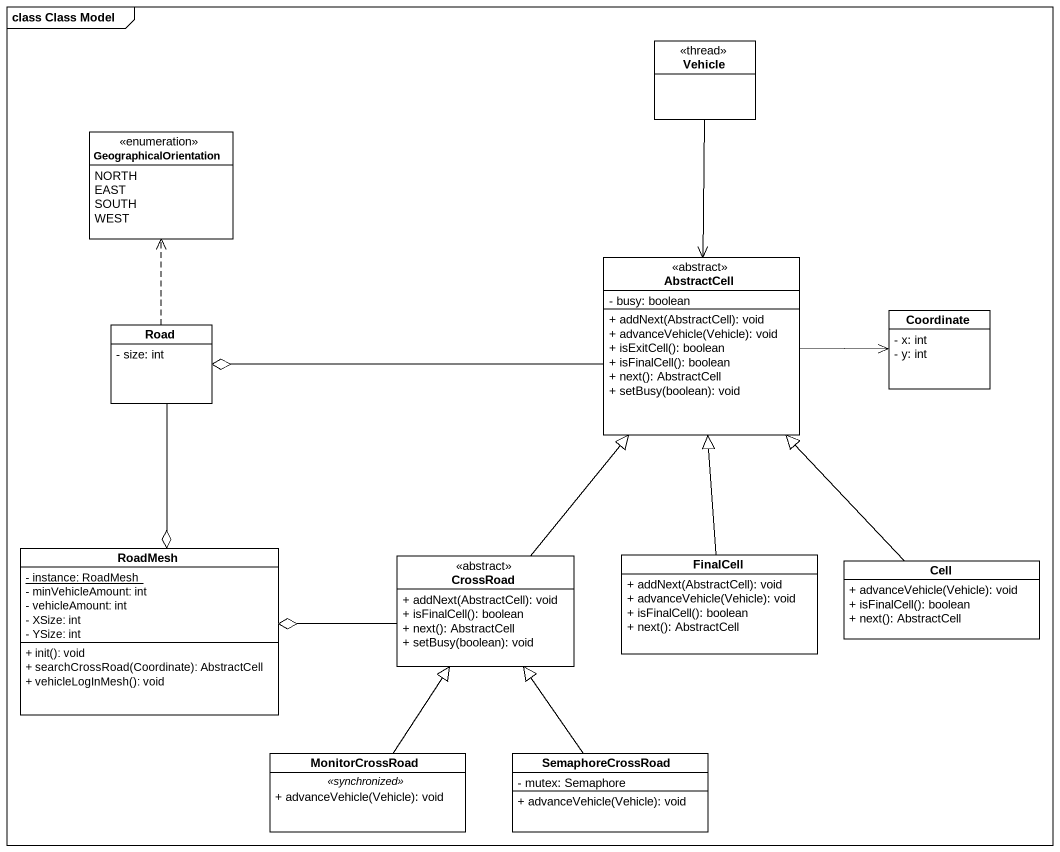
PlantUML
@startuml
mainframe class Class Model
hide circle
hide empty members
skinparam classAttributeIconSize 0
class Vehicle <<thread>>
enum GeographicalOrientation {
  NORTH
  EAST
  SOUTH
  WEST
}
class AbstractCell <<abstract>> {
  - busy: boolean
  + addNext(AbstractCell): void
  + advanceVehicle(Vehicle): void
  + isExitCell(): boolean
  + isFinalCell(): boolean
  + next(): AbstractCell
  + setBusy(boolean): void
}
class Road {
  - size: int
}
class Coordinate {
  - x: int
  - y: int
}
class RoadMesh {
  {static} - instance: RoadMesh
  - minVehicleAmount: int
  - vehicleAmount: int
  - XSize: int
  - YSize: int
  + init(): void
  + searchCrossRoad(Coordinate): AbstractCell
  + vehicleLogInMesh(): void
}
class CrossRoad <<abstract>> {
  + addNext(AbstractCell): void
  + isFinalCell(): boolean
  + next(): AbstractCell
  + setBusy(boolean): void
}
class FinalCell {
  + addNext(AbstractCell): void
  + advanceVehicle(Vehicle): void
  + isFinalCell(): boolean
  + next(): AbstractCell
}
class Cell {
  + advanceVehicle(Vehicle): void
  + isFinalCell(): boolean
  + next(): AbstractCell
}
class MonitorCrossRoad {
  .. <<synchronized>> ..
  + advanceVehicle(Vehicle): void
}
class SemaphoreCrossRoad {
  - mutex: Semaphore
  + advanceVehicle(Vehicle): void
}
Vehicle --> AbstractCell
AbstractCell -left-o Road
AbstractCell -right-> Coordinate
Road .up.> GeographicalOrientation
Road --o RoadMesh
CrossRoad -up-|> AbstractCell
CrossRoad -left-o RoadMesh
FinalCell -up-|> AbstractCell
Cell -up-|> AbstractCell
MonitorCrossRoad -up-|> CrossRoad
SemaphoreCrossRoad -up-|> CrossRoad
@enduml
